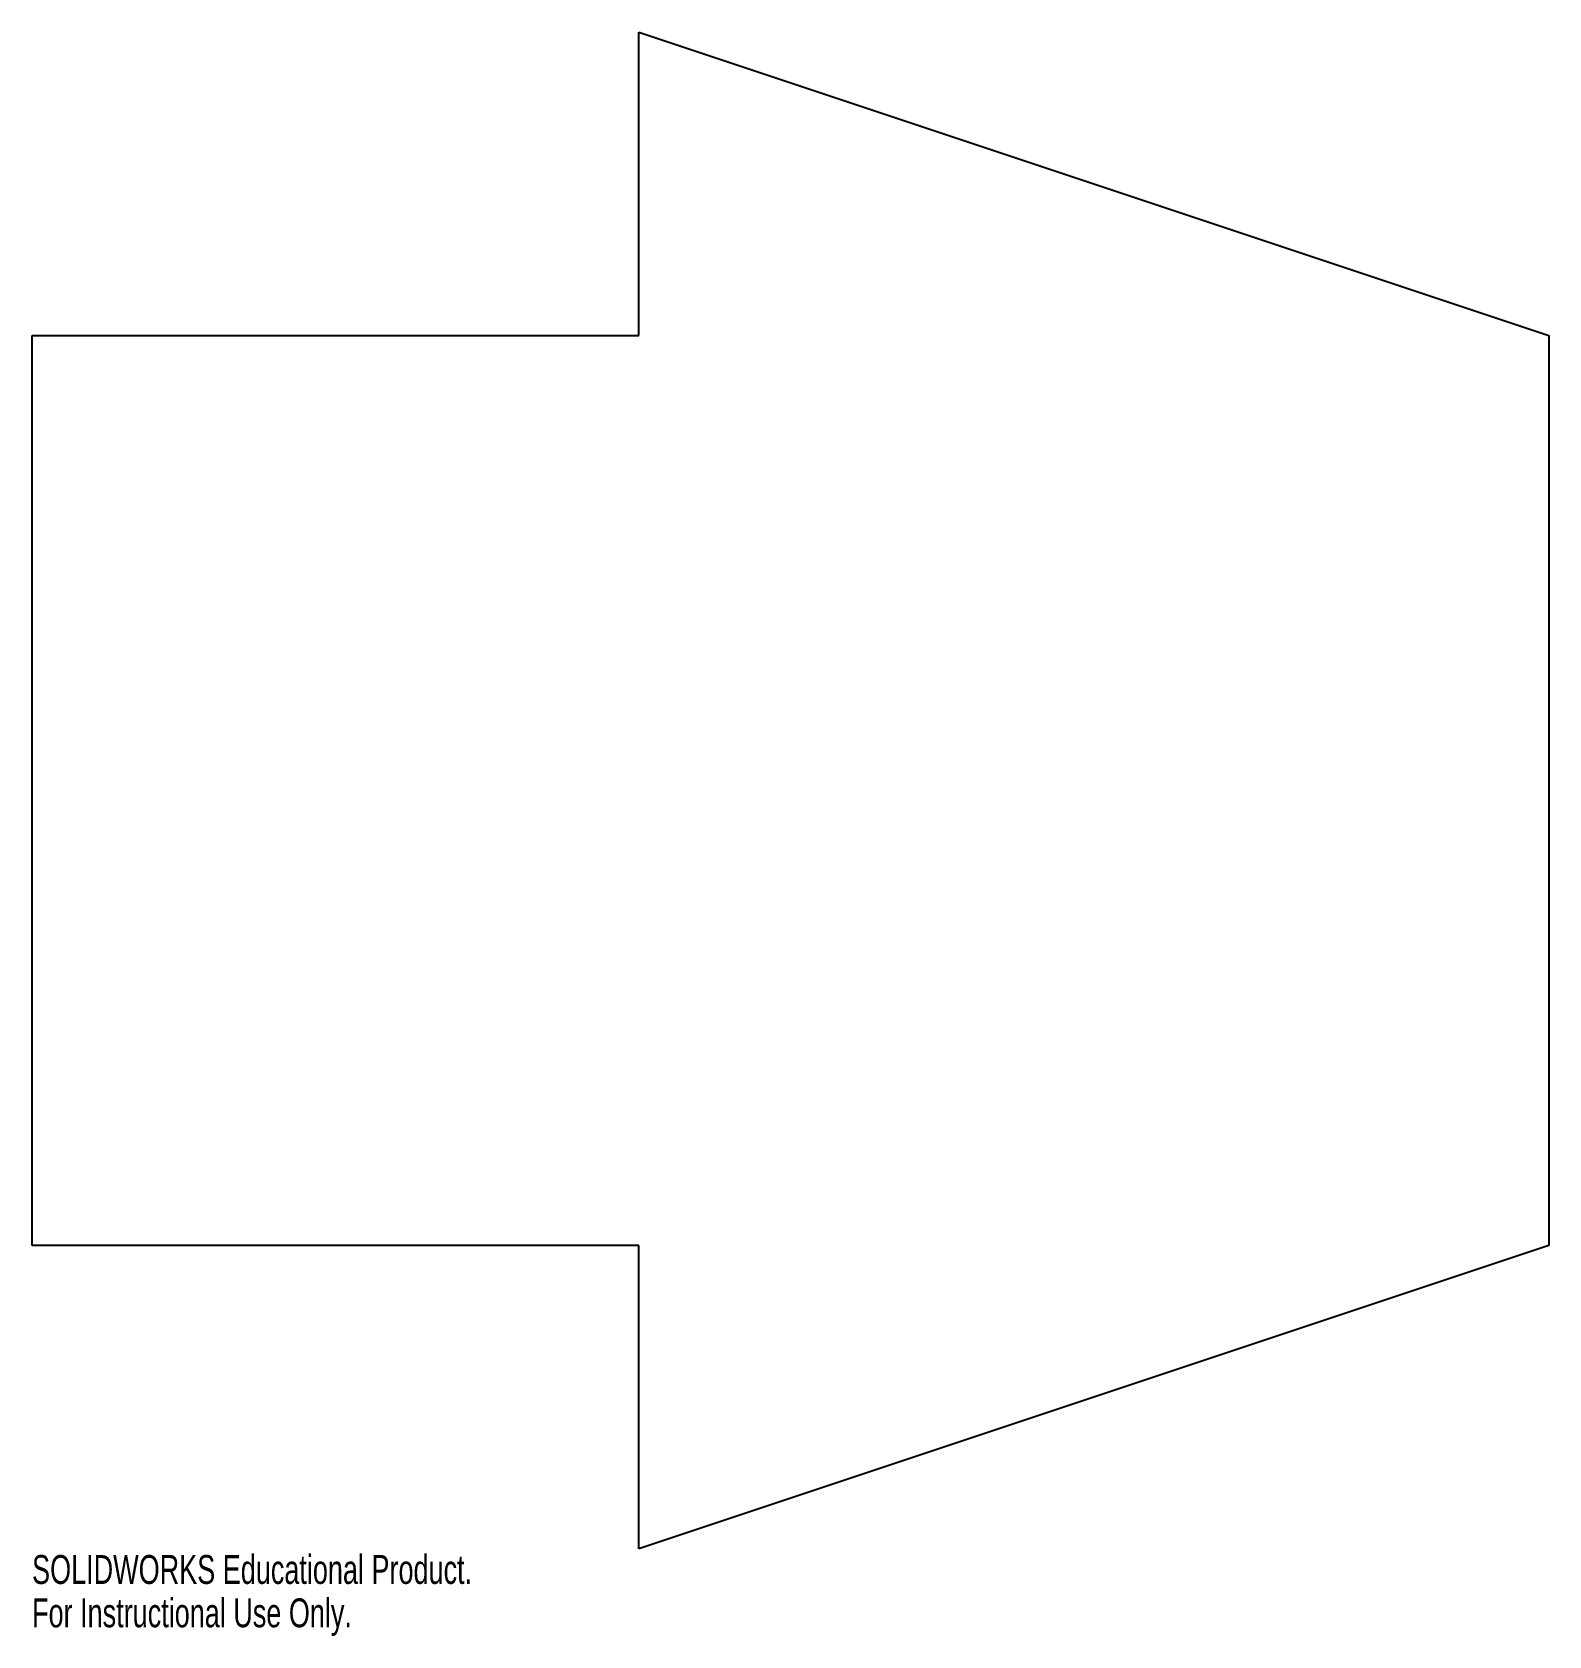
# Model space of a CAD drawing. Header units: inches. Extents: x -4 to 6, y -0.6 to 10.
import ezdxf

# ---------------------------------------------------------------- set-up
doc = ezdxf.new("R2010")
doc.units = ezdxf.units.IN
doc.header["$MEASUREMENT"] = 0
doc.styles.add('SLDTEXTSTYLE0', font='TXT', dxfattribs={"width": 0.7})

msp = doc.modelspace()

# ---------------------------------------------------------------- linework, layer by layer
at = {"color": 7, "linetype": 'Continuous'}
for p, q in [((0, 10), (6, 8)), ((0, 8), (0, 10)), ((-4, 2), (-4, 8)), ((-4, 8), (0, 8)), ((6, 8), (6, 2)), ((0, 2), (-4, 2)), ((6, 2), (0, 0)), ((0, 0), (0, 2))]:
    msp.add_line(p, q, dxfattribs=at)

# ---------------------------------------------------------------- texts
at = {"color": 7, "linetype": 'Continuous', "char_height": 0.1903, "attachment_point": 1, "style": 'SLDTEXTSTYLE0'}
for s, insert in [('SOLIDWORKS Educational Product.', (-4, -0.04)), ('For Instructional Use Only.', (-4, -0.326))]:
    msp.add_mtext(s, dxfattribs=dict(at, insert=insert))

doc.saveas('drawing.dxf')
